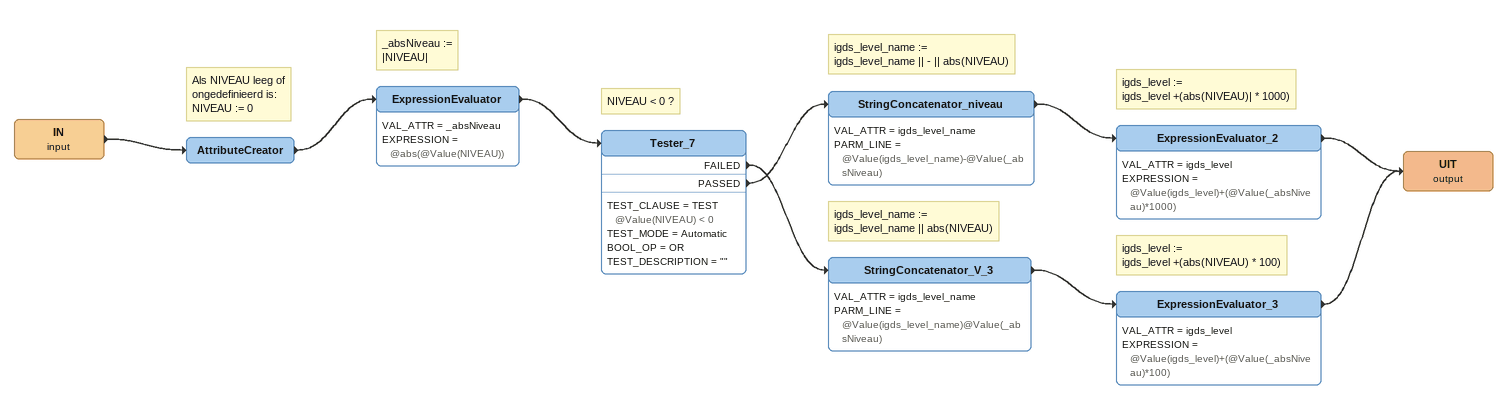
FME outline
IN (input)
    -> AttributeCreator
Note: Als NIVEAU leeg of / ongedefinieerd is: / NIVEAU := 0
AttributeCreator
    -> ExpressionEvaluator
Note: _absNiveau := / |NIVEAU|
ExpressionEvaluator
    VAL_ATTR = _absNiveau
    EXPRESSION = @abs(@Value(NIVEAU))
    -> Tester_7
Note: NIVEAU < 0 ?
Tester_7
    TEST_CLAUSE = TEST @Value(NIVEAU) < 0
    TEST_MODE = Automatic
    BOOL_OP = OR
    TEST_DESCRIPTION = ""
    FAILED -> StringConcatenator_V_3
    PASSED -> StringConcatenator_niveau
Note: igds_level_name := / igds_level_name || - || abs(NIVEAU)
StringConcatenator_niveau
    VAL_ATTR = igds_level_name
    PARM_LINE = @Value(igds_level_name)-@Value(_absNiveau)
    -> ExpressionEvaluator_2
Note: igds_level := / igds_level +(abs(NIVEAU)| * 1000)
ExpressionEvaluator_2
    VAL_ATTR = igds_level
    EXPRESSION = @Value(igds_level)+(@Value(_absNiveau)*1000)
    -> UIT (output)
Note: igds_level_name := / igds_level_name || abs(NIVEAU)
StringConcatenator_V_3
    VAL_ATTR = igds_level_name
    PARM_LINE = @Value(igds_level_name)@Value(_absNiveau)
    -> ExpressionEvaluator_3
Note: igds_level := / igds_level +(abs(NIVEAU) * 100)
ExpressionEvaluator_3
    VAL_ATTR = igds_level
    EXPRESSION = @Value(igds_level)+(@Value(_absNiveau)*100)
    -> UIT (output)
UIT (output)
